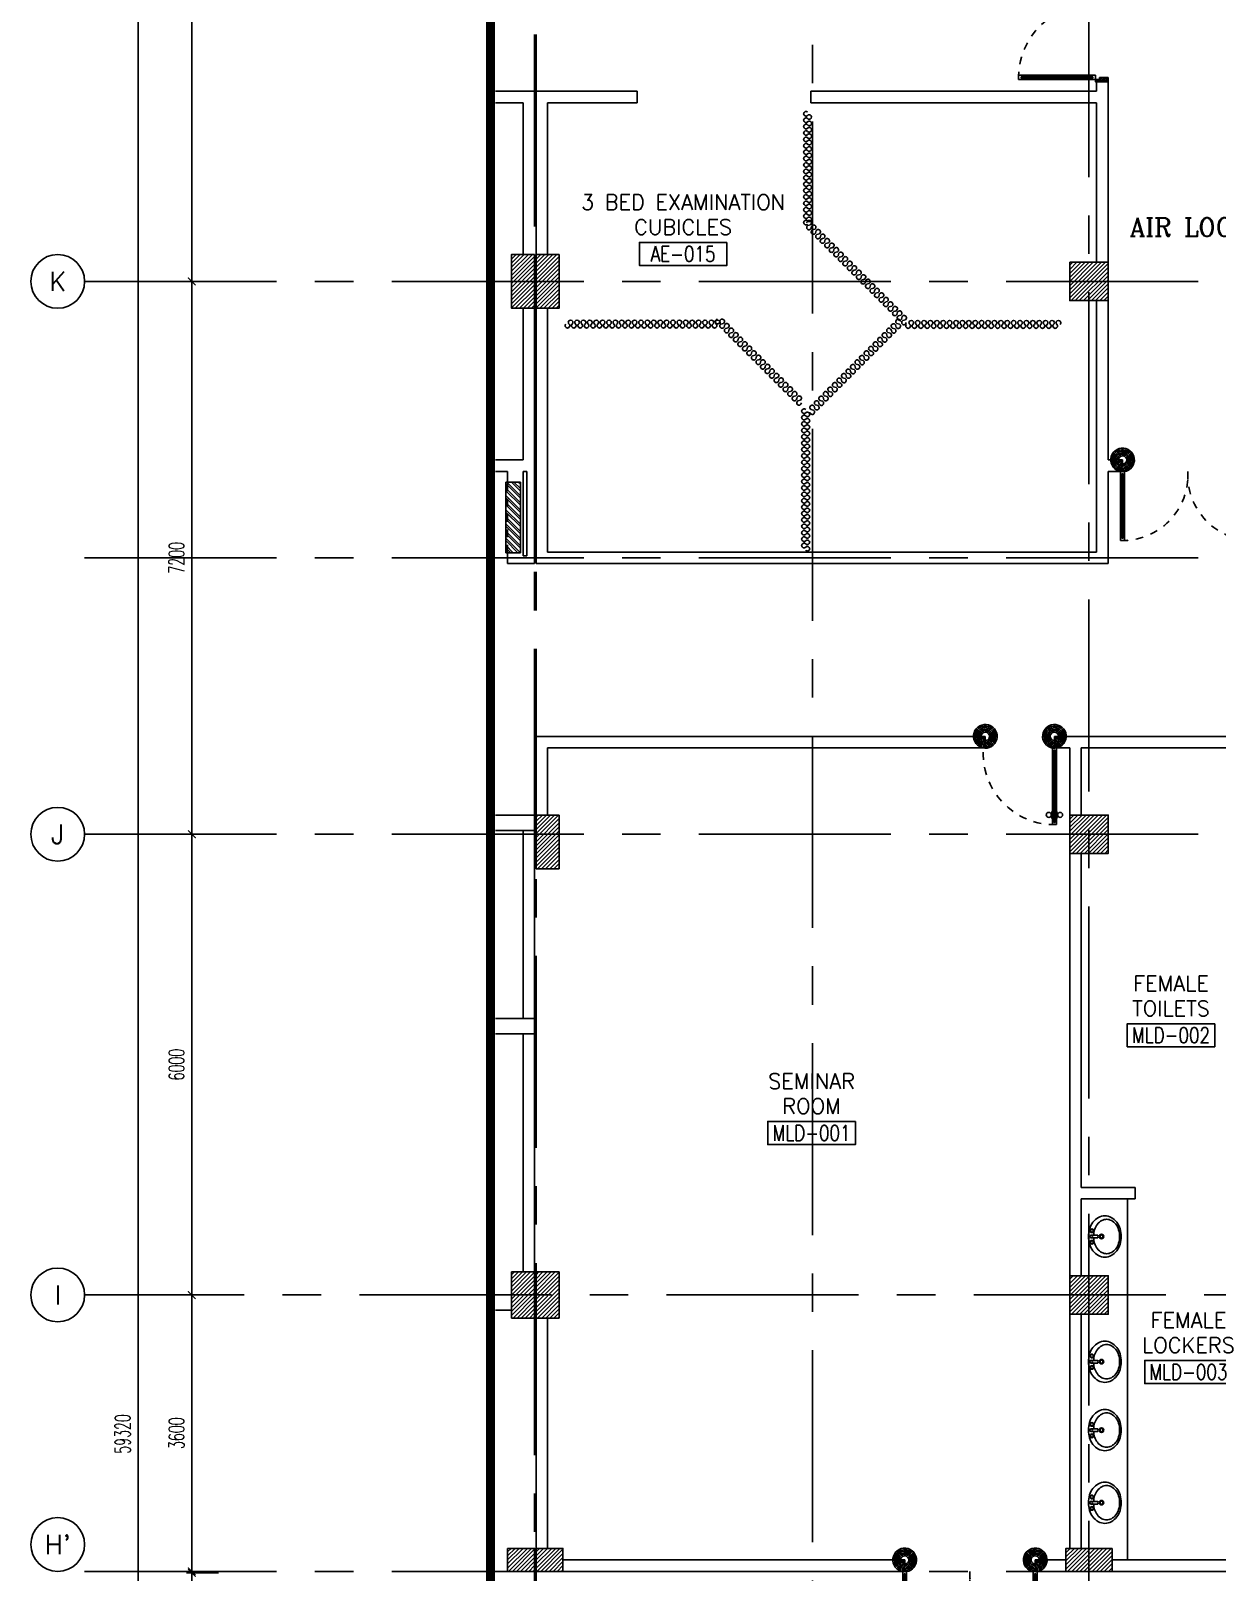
# Model space of a CAD drawing. Extents: x 0 to 93.3, y -13.5 to 76.8.
# Drawn here: x 0 to 15.45, y 33.01 to 53.08 of the extents above; entities that cross this region are included whole.
import ezdxf
from ezdxf.enums import TextEntityAlignment as Align

# ---------------------------------------------------------------- set-up
doc = ezdxf.new("R2010")
doc.units = 0
doc.header["$MEASUREMENT"] = 0
doc.header["$PDMODE"] = 3
doc.header["$PDSIZE"] = 0.1
for name, pattern in [('CENTER2', [1.125, 0.75, -0.125, 0.125, -0.125]), ('CENTERX2', [4, 2.5, -0.5, 0.5, -0.5]), ('HIDDEN', [0.375, 0.25, -0.125])]:
    doc.linetypes.add(name, pattern=pattern)
doc.layers.get('0').update_dxf_attribs({"color": 11, "linetype": 'CONTINUOUS'})
doc.layers.get('DEFPOINTS').update_dxf_attribs({"color": 11, "linetype": 'CONTINUOUS'})
for name, color, linetype in [('AX-CR', 11, 'CONTINUOUS'), ('AX-DIM', 11, 'CONTINUOUS'), ('AX-TXT', 11, 'CONTINUOUS'), ('AXES', 11, 'CENTERX2'), ('COL', 11, 'CONTINUOUS'), ('DOOR', 11, 'CONTINUOUS'), ('ELEV', 11, 'CONTINUOUS'), ('FHC', 11, 'CONTINUOUS'), ('FIX', 11, 'CONTINUOUS'), ('HAT', 11, 'CONTINUOUS'), ('RM-BOX', 11, 'CONTINUOUS'), ('RM-NAME', 11, 'CONTINUOUS'), ('RM-NO', 11, 'CONTINUOUS'), ('TXT', 3, 'CONTINUOUS'), ('WALL', 11, 'CONTINUOUS')]:
    doc.layers.add(name, color=color, linetype=linetype)
doc.styles.add('ROMANC', font='romanc', dxfattribs={"height": 0.1})
doc.styles.add('ROMANS', font='ROMANS.shx', dxfattribs={"width": 0.6})
doc.dimstyles.new('STANDARD in', dxfattribs={"dimtxt": 0.2, "dimasz": 0.1, "dimexe": 0.07, "dimexo": 0.05, "dimgap": 0.1, "dimtad": 1, "dimdec": 0, "dimlfac": 1000, "dimzin": 0, "dimdsep": 46, "dimtxsty": 'ROMANS', "dimblk": 'ARCHTICK', "dimcen": 0.05, "dimdle": 0.05, "dimclrd": 7, "dimclre": 7, "dimclrt": 2, "dimadec": 0, "dimazin": 0, "dimtfac": 1, "dimtdec": 0, "dimtmove": 2, "dimatfit": 3, "dimldrblk": 'ARCHTICK', "dimfxl": 0, "dimtolj": 1, "dimtzin": 0, "dimarcsym": 0})

# ---------------------------------------------------------------- blocks, each defined once
blk = doc.blocks.new('RM1')
at = {"layer": 'RM-BOX'}
blk.add_lwpolyline([(570, -200), (-570, -200), (-570, -500), (570, -500)], close=True, dxfattribs=at)
at = {"layer": 'RM-NAME', "style": 'ROMANS'}
for tag, p in [('ROOMNAME1', (0, 324)), ('ROOMNAME2', (0, 0))]:
    blk.add_attdef(tag, text='', height=200, dxfattribs=at).set_placement(p, align=Align.MIDDLE)
at = {"layer": 'RM-NO', "style": 'ROMANS', "width": 0.8}
blk.add_attdef('ROOMNO', text='', height=200, dxfattribs=at).set_placement((0, -350), align=Align.MIDDLE)
blk = doc.blocks.new('A$C272A55A0')
at = {"layer": 'DOOR', "color": 0, "linetype": 'ByBlock'}
for p, q in [((0, 900), (0, 1050)), ((50, 1050), (0, 1050)), ((25, 950), (50, 950)), ((25, 900), (25, 950)), ((50, 950), (50, 1050)), ((1750, 950), (1750, 1050)), ((1750, 1050), (1800, 1050)), ((1775, 950), (1750, 950)), ((1775, 900), (1775, 950)), ((1800, 1050), (1800, 900)), ((0, 900), (25, 900)), ((75, 900), (25, 900)), ((25, 850), (25, 900)), ((42, 850), (25, 850)), ((58, 870), (42, 870)), ((42, 870), (42, 850)), ((58, 850), (58, 870)), ((75, 850), (58, 850)), ((75, 900), (75, 850)), ((1725, 900), (1775, 900)), ((1725, 900), (1725, 850)), ((1725, 850), (1742, 850)), ((1742, 870), (1758, 870)), ((1742, 850), (1742, 870)), ((1758, 870), (1758, 850)), ((1758, 850), (1775, 850)), ((1800, 900), (1775, 900)), ((1775, 850), (1775, 900)), ((25, 50), (42, 50)), ((25, 50), (25, 0)), ((25, 0), (75, 0)), ((75, 0), (25, 0)), ((42, 50), (42, 30)), ((42, 30), (58, 30)), ((58, 50), (75, 50)), ((58, 50), (58, 30)), ((75, 50), (75, 0)), ((1718, 160), (1709, 160)), ((1709, 95), (1709, 160)), ((1718, 95), (1709, 95)), ((1725, 173), (1718, 173)), ((1718, 173), (1718, 83)), ((1718, 95), (1718, 160)), ((1725, 83), (1718, 83)), ((1742, 50), (1725, 50)), ((1725, 50), (1725, 0)), ((1775, 0), (1725, 0)), ((1725, 0), (1775, 0)), ((1742, 50), (1742, 30)), ((1758, 30), (1742, 30)), ((1775, 50), (1758, 50)), ((1758, 50), (1758, 30)), ((1775, 173), (1782, 173)), ((1775, 83), (1782, 83)), ((1775, 50), (1775, 0)), ((1782, 173), (1782, 83)), ((1782, 160), (1791, 160)), ((1782, 95), (1782, 160)), ((1782, 95), (1791, 95)), ((1791, 95), (1791, 160))]:
    blk.add_line(p, q, dxfattribs=at)
at = {"layer": 'DOOR', "color": 9, "linetype": 'ByBlock'}
for p, q in [((50, 1050), (0, 1010)), ((50, 1050), (0, 937)), ((50, 1050), (37, 950)), ((1750, 1050), (1800, 1010)), ((1750, 1050), (1800, 937)), ((1750, 1050), (1763, 950))]:
    blk.add_line(p, q, dxfattribs=at)
at = {"layer": 'DOOR', "linetype": 'ByBlock'}
for p, q in [((25, 850), (25, 50)), ((42, 850), (42, 50)), ((58, 850), (58, 50)), ((75, 50), (75, 850)), ((1725, 50), (1725, 850)), ((1742, 850), (1742, 50)), ((1758, 850), (1758, 50)), ((1775, 850), (1775, 50))]:
    blk.add_line(p, q, dxfattribs=at)
at = {"layer": 'DOOR', "color": 0, "linetype": 'ByBlock'}
for centre in [(1676, 128), (1824, 128)]:
    blk.add_circle(centre, 32.4, dxfattribs=at)
at = {"layer": 'DOOR', "color": 9, "linetype": 'ByBlock'}
for centre, radius, start, end in [((50, 1050), 54.4, 203.2074, 270), ((50, 1050), 74.4, 227.7764, 270), ((50, 1050), 94.4, 238.0182, 270), ((50, 1050), 114, 244.0838, 257.3774), ((50, 1050), 134, 248.1598, 259.28), ((50, 1050), 154, 251.1053, 256.2858), ((50, 1050), 34.4, 180, 270), ((50, 1050), 14.4, 180, 270), ((1750, 1050), 14.4, 270, 0), ((1750, 1050), 34.4, 270, 0), ((1750, 1050), 54.4, 270, 336.7926), ((1750, 1050), 74.4, 270, 312.2236), ((1750, 1050), 94.4, 270, 301.9818), ((1750, 1050), 114, 282.6226, 295.9162), ((1750, 1050), 134, 280.72, 291.8402), ((1750, 1050), 154, 283.7142, 288.8947)]:
    blk.add_arc(centre, radius, start, end, dxfattribs=at)
at = {"layer": 'DOOR', "linetype": 'HIDDEN', "ltscale": 0.5}
for centre, start, end in [((50, 851), 268.3174, 3.2965), ((1750, 851), 176.7035, 271.6826)]:
    blk.add_arc(centre, 851, start, end, dxfattribs=at)
at = {"layer": 'WALL', "linetype": 'ByBlock'}
blk.add_line((1800, 900), (1800, 1050), dxfattribs=at)
blk = doc.blocks.new('A$C24ED45A6')
at = {"layer": 'DOOR', "color": 0, "linetype": 'ByBlock'}
for p, q in [((909, 1055), (909, 990)), ((918, 1055), (909, 1055)), ((918, 978), (918, 1068)), ((925, 1068), (918, 1068)), ((918, 1055), (918, 990)), ((925, 1100), (925, 1150)), ((925, 1150), (975, 1150)), ((975, 1150), (925, 1150)), ((942, 1100), (925, 1100)), ((942, 1100), (942, 1120)), ((958, 1120), (942, 1120)), ((958, 1100), (958, 1120)), ((975, 1100), (958, 1100)), ((975, 1100), (975, 1150)), ((975, 1068), (982, 1068)), ((982, 978), (982, 1068)), ((982, 1055), (982, 990)), ((982, 1055), (991, 1055)), ((991, 1055), (991, 990)), ((918, 990), (909, 990)), ((925, 978), (918, 978)), ((975, 978), (982, 978)), ((982, 990), (991, 990)), ((0, 0), (0, 150)), ((0, 150), (25, 150)), ((50, 0), (0, 0)), ((25, 150), (25, 100)), ((25, 100), (50, 100)), ((50, 100), (50, 0)), ((925, 150), (925, 200)), ((925, 200), (942, 200)), ((925, 150), (975, 150)), ((942, 200), (942, 180)), ((942, 180), (958, 180)), ((975, 100), (950, 100)), ((950, 100), (950, 0)), ((958, 180), (958, 200)), ((958, 200), (975, 200)), ((975, 200), (975, 150)), ((1000, 150), (975, 150)), ((975, 150), (975, 100)), ((1000, 150), (1000, 0)), ((950, 0), (1000, 0))]:
    blk.add_line(p, q, dxfattribs=at)
at = {"layer": 'DOOR', "linetype": 'ByBlock'}
for p, q in [((925, 1100), (925, 200)), ((942, 200), (942, 1100)), ((958, 200), (958, 1100)), ((975, 200), (975, 1100))]:
    blk.add_line(p, q, dxfattribs=at)
at = {"layer": 'DOOR', "color": 9, "linetype": 'ByBlock'}
for p, q in [((50, 0), (0, 114)), ((50, 0), (0, 40)), ((50, 0), (37, 100)), ((950, 0), (1000, 114)), ((950, 0), (963, 100)), ((950, 0), (1000, 40))]:
    blk.add_line(p, q, dxfattribs=at)
at = {"layer": 'DOOR', "color": 0, "linetype": 'ByBlock'}
for centre in [(876, 1023), (1024, 1023)]:
    blk.add_circle(centre, 32.4, dxfattribs=at)
at = {"layer": 'DOOR', "linetype": 'HIDDEN', "ltscale": 0.5}
blk.add_arc((950, 222), 928, 88.456, 184.4816, dxfattribs=at)
at = {"layer": 'DOOR', "color": 9, "linetype": 'ByBlock'}
for centre, radius, start, end in [((50, 0), 154, 103.7142, 108.8947), ((50, 0), 134, 100.72, 111.8402), ((50, 0), 114, 102.6226, 115.9162), ((50, 0), 94.4, 90, 121.9818), ((50, 0), 74.4, 90, 132.2236), ((50, 0), 54.4, 90, 156.7926), ((50, 0), 34.4, 90, 180), ((50, 0), 14.4, 90, 180), ((950, 0), 94.4, 58.0182, 90), ((950, 0), 74.4, 47.7764, 90), ((950, 0), 54.4, 23.2074, 90), ((950, 0), 34.4, 0, 90), ((950, 0), 14.4, 0, 90), ((950, 0), 134, 68.1598, 79.28), ((950, 0), 114, 64.0838, 77.3774), ((950, 0), 154, 71.1053, 76.2858)]:
    blk.add_arc(centre, radius, start, end, dxfattribs=at)
at = {"layer": 'WALL'}
blk.add_line((1000, 0), (1000, 150), dxfattribs=at)
blk = doc.blocks.new('*X121')
at = {"color": 0}
for p, q in [((73379, 41931), (73850, 42401)), ((73379, 41984), (73797, 42401)), ((73379, 42037), (73744, 42401)), ((73379, 42090), (73690, 42401)), ((73379, 42143), (73637, 42401)), ((73379, 42196), (73584, 42401)), ((73379, 42249), (73531, 42401)), ((73379, 42302), (73478, 42401)), ((73379, 42355), (73425, 42401)), ((73403, 41901), (73879, 42378)), ((73456, 41901), (73879, 42325)), ((73509, 41901), (73879, 42272)), ((73562, 41901), (73879, 42219)), ((73615, 41901), (73879, 42165)), ((73668, 41901), (73879, 42112)), ((73721, 41901), (73879, 42059)), ((73774, 41901), (73879, 42006)), ((73827, 41901), (73879, 41953))]:
    blk.add_line(p, q, dxfattribs=at)
blk = doc.blocks.new('*X119')
at = {"color": 0}
for p, q in [((73379, 47923), (73857, 48401)), ((73379, 47976), (73804, 48401)), ((73379, 48029), (73751, 48401)), ((73379, 48082), (73698, 48401)), ((73379, 48136), (73645, 48401)), ((73379, 48189), (73592, 48401)), ((73379, 48242), (73539, 48401)), ((73379, 48295), (73486, 48401)), ((73379, 48348), (73433, 48401)), ((73410, 47901), (73879, 48370)), ((73463, 47901), (73879, 48317)), ((73516, 47901), (73879, 48264)), ((73569, 47901), (73879, 48211)), ((73622, 47901), (73879, 48158)), ((73675, 47901), (73879, 48105)), ((73728, 47901), (73879, 48052)), ((73781, 47901), (73879, 47999)), ((73834, 47901), (73879, 47946))]:
    blk.add_line(p, q, dxfattribs=at)
blk = doc.blocks.new('*X117')
at = {"color": 0}
for p, q in [((73379, 55136), (73844, 55601)), ((73379, 55189), (73791, 55601)), ((73379, 55242), (73738, 55601)), ((73379, 55295), (73685, 55601)), ((73379, 55348), (73632, 55601)), ((73379, 55401), (73579, 55601)), ((73379, 55454), (73526, 55601)), ((73379, 55507), (73473, 55601)), ((73379, 55560), (73420, 55601)), ((73397, 55101), (73879, 55583)), ((73450, 55101), (73879, 55530)), ((73503, 55101), (73879, 55477)), ((73556, 55101), (73879, 55424)), ((73610, 55101), (73879, 55371)), ((73663, 55101), (73879, 55318)), ((73716, 55101), (73879, 55265)), ((73769, 55101), (73879, 55212)), ((73822, 55101), (73879, 55159)), ((73875, 55101), (73879, 55106))]:
    blk.add_line(p, q, dxfattribs=at)
blk = doc.blocks.new('COL50')
at = {"layer": 'COL'}
blk.add_lwpolyline([(-250, 250), (-250, -250), (250, -250), (250, 250)], close=True, dxfattribs=at)
blk = doc.blocks.new('C5')
at = {"layer": 'HAT'}
h = blk.add_hatch(dxfattribs=at)
h.set_pattern_fill('ANSI31', color=256, scale=300, style=0)
h.set_pattern_definition([(45, (-38851, -358245.23), (26.5165043, -26.5165043), [])])
h.paths.add_polyline_path([(-320, 300), (-20, 300), (-20, 0), (-320, 0)])
h.paths.add_polyline_path([(-320, 600), (-20, 600), (-20, 300), (-320, 300)])
h = blk.add_hatch(dxfattribs=at)
h.set_pattern_fill('ANSI31', color=256, scale=300, style=0)
h.set_pattern_definition([(45, (-38531, -358245.23), (26.5165043, -26.5165043), [])])
h.paths.add_polyline_path([(0, 300), (300, 300), (300, 0), (0, 0)])
h.paths.add_polyline_path([(0, 600), (300, 600), (300, 300), (0, 300)])
at = {"layer": 'COL'}
for points in [[(-20, 600), (-20, 0), (-320, 0), (-320, 600)], [(300, 600), (300, 0), (0, 0), (0, 600)]]:
    blk.add_lwpolyline(points, close=True, dxfattribs=at)
blk = doc.blocks.new('C11')
at = {"layer": 'HAT'}
h = blk.add_hatch(dxfattribs=at)
h.set_pattern_fill('ANSI31', color=256, scale=300, style=0)
h.set_pattern_definition([(45, (-383765.23, -62181), (-26.5165043, 26.5165043), [])])
h.paths.add_polyline_path([(-20, 350), (-20, 700), (-320, 700), (-320, 350)])
h.paths.add_polyline_path([(-320, 0), (-20, 0), (-20, 350), (-320, 350)])
h = blk.add_hatch(dxfattribs=at)
h.set_pattern_fill('ANSI31', color=256, scale=300, style=0)
h.set_pattern_definition([(45, (-383445.23, -62181), (-26.5165043, 26.5165043), [])])
h.paths.add_polyline_path([(300, 350), (300, 700), (0, 700), (0, 350)])
h.paths.add_polyline_path([(0, 0), (300, 0), (300, 350), (0, 350)])
at = {"layer": 'COL'}
for points in [[(-20, 700), (-20, 0), (-320, 0), (-320, 700)], [(300, 700), (300, 0), (0, 0), (0, 700)]]:
    blk.add_lwpolyline(points, close=True, dxfattribs=at)
blk = doc.blocks.new('HF16162-P')
at = {"color": 8}
for centre, start, end in [((-0.04, 0.037), 313.5684, 226.4316), ((0.11, 0.037), 313.5684, 226.4316), ((0.261, 0.037), 313.5684, 226.4316), ((0.411, 0.037), 313.5684, 226.4316), ((0.562, 0.037), 313.5684, 226.4316), ((0.712, 0.037), 313.5684, 226.4316), ((0.863, 0.037), 313.5684, 226.4316), ((1.013, 0.037), 313.5684, 226.4316), ((1.164, 0.037), 313.5684, 226.4316), ((1.314, 0.037), 313.5684, 226.4316), ((1.465, 0.037), 313.5684, 226.4316), ((1.615, 0.037), 313.5684, 226.4316), ((1.766, 0.037), 313.5684, 226.4316), ((1.916, 0.037), 313.5684, 226.4316), ((2.067, 0.037), 313.5684, 226.4316), ((2.217, 0.037), 313.5684, 226.4316), ((2.368, 0.037), 313.5684, 226.4316), ((2.518, 0.037), 313.5684, 226.4316), ((2.669, 0.037), 313.5684, 226.4316), ((2.819, 0.037), 313.5684, 226.4316), ((2.97, 0.037), 313.5684, 226.4316), ((3.12, 0.037), 313.5684, 226.4316), ((3.27, 0.037), 313.5684, 226.4316), ((3.421, 0.037), 313.5684, 226.4316), ((0.035, -0.042), 133.5684, 46.4316), ((0.186, -0.042), 133.5684, 46.4316), ((0.336, -0.042), 133.5684, 46.4316), ((0.487, -0.042), 133.5684, 46.4316), ((0.637, -0.042), 133.5684, 46.4316), ((0.788, -0.042), 133.5684, 46.4316), ((0.938, -0.042), 133.5684, 46.4316), ((1.088, -0.042), 133.5684, 46.4316), ((1.239, -0.042), 133.5684, 46.4316), ((1.389, -0.042), 133.5684, 46.4316), ((1.54, -0.042), 133.5684, 46.4316), ((1.69, -0.042), 133.5684, 46.4316), ((1.841, -0.042), 133.5684, 46.4316), ((1.991, -0.042), 133.5684, 46.4316), ((2.142, -0.042), 133.5684, 46.4316), ((2.292, -0.042), 133.5684, 46.4316), ((2.443, -0.042), 133.5684, 46.4316), ((2.593, -0.042), 133.5684, 46.4316), ((2.744, -0.042), 133.5684, 46.4316), ((2.894, -0.042), 133.5684, 46.4316), ((3.045, -0.042), 133.5684, 46.4316), ((3.195, -0.042), 133.5684, 46.4316), ((3.346, -0.042), 133.5684, 46.4316), ((3.496, -0.042), 133.5684, 46.4316)]:
    blk.add_arc(centre, 0.0546, start, end, dxfattribs=at)
blk = doc.blocks.new('OV')
for p, q in [((-0.02, -0.041), (-0.02, -0.135)), ((0.02, -0.041), (0.02, -0.135))]:
    blk.add_line(p, q)
blk.add_lwpolyline([(-0.3, -0.239, 0.126028), (-0.276, -0.332, 0.105961), (-0.207, -0.412, 0.086149), (-0.113, -0.46, 0.075973), (0, -0.478, 0.075973), (0.113, -0.46, 0.086149), (0.207, -0.412, 0.105961), (0.276, -0.332, 0.126028), (0.3, -0.239, 0.126028), (0.276, -0.145, 0.105961), (0.207, -0.065, 0.086149), (0.113, -0.017, 0.075973), (0, 0, 0.075973), (-0.113, -0.017, 0.086149), (-0.207, -0.065, 0.105961), (-0.276, -0.145, 0.126028)], format="xyb", close=True)
for points in [[(-0.25, -0.264, 0.126028), (-0.232, -0.333, 0.105961), (-0.177, -0.398, 0.086149), (-0.099, -0.438, 0.075973), (0, -0.453, 0.075973), (0.099, -0.438, 0.086149), (0.177, -0.398, 0.105961), (0.232, -0.333, 0.126028), (0.25, -0.264, 0.126028), (0.232, -0.195, 0.105961), (0.177, -0.13, 0.086149), (0.099, -0.09, 0.060606), (0.02, -0.076, 0.075973)], [(-0.02, -0.076, 0.060606), (-0.099, -0.09, 0.086149), (-0.177, -0.13, 0.105961), (-0.232, -0.195, 0.126028), (-0.25, -0.264, 0.126028)]]:
    blk.add_lwpolyline(points, format="xyb")
for centre, radius in [((-0.083, -0.05), 0.027), ((-0.083, -0.05), 0.022), ((0, -0.19), 0.0332), ((0, -0.19), 0.0232), ((0, -0.041), 0.0202), ((0.083, -0.05), 0.027), ((0.083, -0.05), 0.022)]:
    blk.add_circle(centre, radius)
blk.add_arc((0, -0.099), 0.0409, 240.429, 299.571)
blk = doc.blocks.new('AXR')
at = {"layer": 'AX-CR'}
blk.add_circle((350, 0), 350, dxfattribs=at)
at = {"layer": 'AX-TXT', "style": 'ROMANS'}
blk.add_attdef('AX', text='', height=250, dxfattribs=at).set_placement((350, 0), align=Align.MIDDLE)
blk = doc.blocks.new('_ARCHTICK')
at = {"color": 0, "linetype": 'ByBlock', "const_width": 0.15}
blk.add_lwpolyline([(-0.5, -0.5), (0.5, 0.5)], dxfattribs=at)
blk = doc.blocks.new('*D139')
at = {"layer": 'AX-DIM', "color": 7, "lineweight": -2}
for p, q in [((5.765, 64.47), (1.326, 64.47)), ((1.396, 64.52), (1.396, 5.1)), ((11.979, 5.15), (1.326, 5.15))]:
    blk.add_line(p, q, dxfattribs=at)
at = {"layer": 'DEFPOINTS', "color": 0}
for p in [(5.815, 64.47), (1.396, 5.15), (12.029, 5.15)]:
    blk.add_point(p, dxfattribs=at)
at = {"layer": 'AX-DIM', "color": 7, "lineweight": -2, "xscale": 0.1, "yscale": 0.1, "zscale": 0.1}
for p, rotation in [((1.396, 64.47), 90), ((1.396, 5.15), 270)]:
    blk.add_blockref('_ARCHTICK', p, dxfattribs=dict(at, rotation=rotation))
at = {"layer": 'AX-DIM', "color": 2, "insert": (1.196, 34.81), "char_height": 0.2, "attachment_point": 5, "rotation": 90, "style": 'ROMANS'}
blk.add_mtext('\\A1;59320', dxfattribs=at)
blk = doc.blocks.new('*D146')
at = {"layer": 'AX-DIM', "color": 7, "lineweight": -2}
for p, q in [((2.446, 36.62), (2.026, 36.62)), ((2.096, 36.67), (2.096, 32.97)), ((2.446, 33.02), (2.026, 33.02))]:
    blk.add_line(p, q, dxfattribs=at)
at = {"layer": 'DEFPOINTS', "color": 0}
for p in [(2.496, 36.62), (2.096, 33.02), (2.496, 33.02)]:
    blk.add_point(p, dxfattribs=at)
at = {"layer": 'AX-DIM', "color": 7, "lineweight": -2, "xscale": 0.1, "yscale": 0.1, "zscale": 0.1}
for p, rotation in [((2.096, 36.62), 90), ((2.096, 33.02), 270)]:
    blk.add_blockref('_ARCHTICK', p, dxfattribs=dict(at, rotation=rotation))
at = {"layer": 'AX-DIM', "color": 2, "insert": (1.896, 34.82), "char_height": 0.2, "attachment_point": 5, "rotation": 90, "style": 'ROMANS'}
blk.add_mtext('\\A1;3600', dxfattribs=at)
blk = doc.blocks.new('*D150')
at = {"layer": 'AX-DIM', "color": 7, "lineweight": -2}
for p, q in [((2.446, 33), (2.026, 33)), ((2.096, 33.05), (2.096, 26.95)), ((2.446, 27), (2.026, 27))]:
    blk.add_line(p, q, dxfattribs=at)
at = {"layer": 'DEFPOINTS', "color": 0}
for p in [(2.496, 33), (2.096, 27), (2.496, 27)]:
    blk.add_point(p, dxfattribs=at)
at = {"layer": 'AX-DIM', "color": 7, "lineweight": -2, "xscale": 0.1, "yscale": 0.1, "zscale": 0.1}
for p, rotation in [((2.096, 33), 90), ((2.096, 27), 270)]:
    blk.add_blockref('_ARCHTICK', p, dxfattribs=dict(at, rotation=rotation))
at = {"layer": 'AX-DIM', "color": 2, "insert": (1.896, 30), "char_height": 0.2, "attachment_point": 5, "rotation": 90, "style": 'ROMANS'}
blk.add_mtext('\\A1;6000', dxfattribs=at)
blk = doc.blocks.new('*D151')
at = {"layer": 'AX-DIM', "color": 7, "lineweight": -2}
for p, q in [((2.446, 49.82), (2.026, 49.82)), ((2.096, 49.87), (2.096, 42.57)), ((2.446, 42.62), (2.026, 42.62))]:
    blk.add_line(p, q, dxfattribs=at)
at = {"layer": 'DEFPOINTS', "color": 0}
for p in [(2.496, 49.82), (2.096, 42.62), (2.496, 42.62)]:
    blk.add_point(p, dxfattribs=at)
at = {"layer": 'AX-DIM', "color": 7, "lineweight": -2, "xscale": 0.1, "yscale": 0.1, "zscale": 0.1}
for p, rotation in [((2.096, 49.82), 90), ((2.096, 42.62), 270)]:
    blk.add_blockref('_ARCHTICK', p, dxfattribs=dict(at, rotation=rotation))
at = {"layer": 'AX-DIM', "color": 2, "insert": (1.896, 46.22), "char_height": 0.2, "attachment_point": 5, "rotation": 90, "style": 'ROMANS'}
blk.add_mtext('\\A1;7200', dxfattribs=at)
blk = doc.blocks.new('*D152')
at = {"layer": 'AX-DIM', "color": 7, "lineweight": -2}
for p, q in [((2.446, 42.62), (2.026, 42.62)), ((2.096, 42.67), (2.096, 36.57)), ((2.446, 36.62), (2.026, 36.62))]:
    blk.add_line(p, q, dxfattribs=at)
at = {"layer": 'DEFPOINTS', "color": 0}
for p in [(2.496, 42.62), (2.096, 36.62), (2.496, 36.62)]:
    blk.add_point(p, dxfattribs=at)
at = {"layer": 'AX-DIM', "color": 7, "lineweight": -2, "xscale": 0.1, "yscale": 0.1, "zscale": 0.1}
for p, rotation in [((2.096, 42.62), 90), ((2.096, 36.62), 270)]:
    blk.add_blockref('_ARCHTICK', p, dxfattribs=dict(at, rotation=rotation))
at = {"layer": 'AX-DIM', "color": 2, "insert": (1.896, 39.62), "char_height": 0.2, "attachment_point": 5, "rotation": 90, "style": 'ROMANS'}
blk.add_mtext('\\A1;6000', dxfattribs=at)
blk = doc.blocks.new('*D153')
at = {"layer": 'AX-DIM', "color": 7, "lineweight": -2}
for p, q in [((2.446, 57.02), (2.026, 57.02)), ((2.096, 57.07), (2.096, 49.77)), ((2.446, 49.82), (2.026, 49.82))]:
    blk.add_line(p, q, dxfattribs=at)
at = {"layer": 'DEFPOINTS', "color": 0}
for p in [(2.496, 57.02), (2.096, 49.82), (2.496, 49.82)]:
    blk.add_point(p, dxfattribs=at)
at = {"layer": 'AX-DIM', "color": 7, "lineweight": -2, "xscale": 0.1, "yscale": 0.1, "zscale": 0.1}
for p, rotation in [((2.096, 57.02), 90), ((2.096, 49.82), 270)]:
    blk.add_blockref('_ARCHTICK', p, dxfattribs=dict(at, rotation=rotation))
at = {"layer": 'AX-DIM', "color": 2, "insert": (1.896, 53.42), "char_height": 0.2, "attachment_point": 5, "rotation": 90, "style": 'ROMANS'}
blk.add_mtext('\\A1;7200', dxfattribs=at)

msp = doc.modelspace()

# ---------------------------------------------------------------- hatches: boundary and pattern name
at = {"layer": 'FHC', "linetype": 'ByBlock', "ltscale": 0.3}
h = msp.add_hatch(dxfattribs=at)
h.set_pattern_fill('ANSI32', color=11, scale=175, angle=90, style=0)
h.set_pattern_definition([(135, (37.42555, -185.91118), (-0.046403882, -0.046403882), []), (135, (37.42555, -185.880244), (-0.046403882, -0.046403882), [])])
h.paths.add_polyline_path([(6.3745, 47.205), (6.1845, 47.205), (6.1845, 46.285), (6.3745, 46.285)])
h.paths.add_polyline_path([(6.7957, 46.0724), (6.3748, 46.0724), (6.3748, 46.3349), (6.7957, 46.3349)], flags=9)
at = {"layer": 'HAT'}
h = msp.add_hatch(dxfattribs=at)
h.set_pattern_fill('ANSI31', color=256, scale=0.3, style=0)
h.set_pattern_definition([(45, (-386.805687, -5.511), (-0.0265165043, 0.0265165043), [])])
h.paths.add_polyline_path([(6.8795, 42.87), (6.5795, 42.87), (6.5795, 42.62), (6.8795, 42.62)])
h.paths.add_polyline_path([(6.8795, 42.62), (6.5795, 42.62), (6.5795, 42.17), (6.8795, 42.17)])
h = msp.add_hatch(dxfattribs=at)
h.set_pattern_fill('ANSI31', color=256, scale=0.3, style=0)
h.set_pattern_definition([(45, (-377.185687, -5.511), (-0.0265165043, 0.0265165043), [])])
h.paths.add_polyline_path([(6.2095, 33.02), (6.5595, 33.02), (6.5595, 33.32), (6.2095, 33.32)])
h = msp.add_hatch(dxfattribs=at)
h.set_pattern_fill('ANSI31', color=256, scale=0.3, style=0)
h.set_pattern_definition([(45, (-376.815687, -5.511), (-0.0265165043, 0.0265165043), [])])
h.paths.add_polyline_path([(6.5795, 33.02), (6.9295, 33.02), (6.9295, 33.32), (6.5795, 33.32)])
h = msp.add_hatch(dxfattribs=at)
h.set_pattern_fill('ANSI31', color=256, scale=0.3, style=0)
h.set_pattern_definition([(45, (-344.765687, -5.511), (-0.0265165043, 0.0265165043), [])])
h.paths.add_polyline_path([(13.7795, 33.02), (13.7795, 33.32), (13.4795, 33.32), (13.4795, 33.02)])
h.paths.add_polyline_path([(14.0795, 33.02), (14.0795, 33.32), (13.7795, 33.32), (13.7795, 33.02)])

# ---------------------------------------------------------------- linework, layer by layer
at = {"color": 11}
for centre, start, end in [((10.135, 50.5831), 268.56836, 181.43164), ((10.1335, 50.5227), 88.56836, 1.43164), ((10.1924, 50.4638), 88.56836, 1.43164), ((10.194, 50.5242), 268.56836, 181.43164), ((10.2514, 50.4049), 88.56836, 1.43164), ((10.2529, 50.4653), 268.56836, 181.43164), ((10.3118, 50.4064), 268.56836, 181.43164), ((10.3103, 50.346), 88.56836, 1.43164), ((10.3692, 50.2871), 88.56836, 1.43164), ((10.3707, 50.3475), 268.56836, 181.43164), ((10.4281, 50.2281), 88.56836, 1.43164), ((10.4296, 50.2886), 268.56836, 181.43164), ((10.487, 50.1692), 88.56836, 1.43164), ((10.4885, 50.2297), 268.56836, 181.43164), ((10.5474, 50.1707), 268.56836, 181.43164), ((10.5459, 50.1103), 88.56836, 1.43164), ((10.6048, 50.0514), 88.56836, 1.43164), ((10.6063, 50.1118), 268.56836, 181.43164), ((10.6637, 49.9925), 88.56836, 1.43164), ((10.6652, 50.0529), 268.56836, 181.43164), ((10.7242, 49.994), 268.56836, 181.43164), ((10.7226, 49.9336), 88.56836, 1.43164), ((10.7816, 49.8747), 88.56836, 1.43164), ((10.7831, 49.9351), 268.56836, 181.43164), ((10.8405, 49.8158), 88.56836, 1.43164), ((10.842, 49.8762), 268.56836, 181.43164), ((10.8994, 49.7569), 88.56836, 1.43164), ((10.9009, 49.8173), 268.56836, 181.43164), ((10.9598, 49.7584), 268.56836, 181.43164), ((10.9583, 49.6979), 88.56836, 1.43164), ((11.0172, 49.639), 88.56836, 1.43164), ((11.0187, 49.6995), 268.56836, 181.43164), ((11.0761, 49.5801), 88.56836, 1.43164), ((11.0776, 49.6405), 268.56836, 181.43164), ((11.1365, 49.5816), 268.56836, 181.43164), ((11.135, 49.5212), 88.56836, 1.43164), ((11.1939, 49.4623), 88.56836, 1.43164), ((11.1954, 49.5227), 268.56836, 181.43164), ((11.2528, 49.4034), 88.56836, 1.43164), ((11.2544, 49.4638), 268.56836, 181.43164), ((11.3133, 49.4049), 268.56836, 181.43164), ((8.9433, 49.2974), 88.56836, 1.43164), ((9.0022, 49.2385), 88.56836, 1.43164), ((9.0037, 49.2989), 268.56836, 181.43164), ((9.0611, 49.1796), 88.56836, 1.43164), ((9.0626, 49.24), 268.56836, 181.43164), ((9.1215, 49.1811), 268.56836, 181.43164), ((11.3118, 49.3445), 88.56836, 1.43164), ((11.3707, 49.2856), 88.56836, 1.43164), ((11.3722, 49.346), 268.56836, 181.43164), ((9.12, 49.1207), 88.56836, 1.43164), ((9.1789, 49.0618), 88.56836, 1.43164), ((9.1804, 49.1222), 268.56836, 181.43164), ((9.2378, 49.0029), 88.56836, 1.43164), ((9.2393, 49.0633), 268.56836, 181.43164), ((9.2982, 49.0044), 268.56836, 181.43164), ((9.2967, 48.9439), 88.56836, 1.43164), ((9.3556, 48.885), 88.56836, 1.43164), ((9.3571, 48.9455), 268.56836, 181.43164), ((9.4146, 48.8261), 88.56836, 1.43164), ((9.4161, 48.8865), 268.56836, 181.43164), ((9.4735, 48.7672), 88.56836, 1.43164), ((9.475, 48.8276), 268.56836, 181.43164), ((9.5339, 48.7687), 268.56836, 181.43164), ((9.5324, 48.7083), 88.56836, 1.43164), ((9.5913, 48.6494), 88.56836, 1.43164), ((9.5928, 48.7098), 268.56836, 181.43164), ((9.6502, 48.5905), 88.56836, 1.43164), ((9.6517, 48.6509), 268.56836, 181.43164), ((9.7106, 48.592), 268.56836, 181.43164), ((9.7091, 48.5316), 88.56836, 1.43164), ((9.768, 48.4727), 88.56836, 1.43164), ((9.7695, 48.5331), 268.56836, 181.43164), ((9.8269, 48.4137), 88.56836, 1.43164), ((9.8284, 48.4742), 268.56836, 181.43164), ((9.8858, 48.3548), 88.56836, 1.43164), ((9.8874, 48.4153), 268.56836, 181.43164), ((9.9463, 48.3563), 268.56836, 181.43164), ((9.9448, 48.2959), 88.56836, 1.43164), ((10.0037, 48.237), 88.56836, 1.43164), ((10.0052, 48.2974), 268.56836, 181.43164)]:
    msp.add_arc(centre, 0.0302, start, end, dxfattribs=at)
at = {"color": 11, "extrusion": (0, 0, -1)}
for centre, major_axis, start_param, end_param in [((10.0935, 52.0024), (-0.0214, 0.0214), 3.1166059, 7.8789684), ((10.1373, 51.9608), (-0.0214, 0.0214), 6.2581985, 11.0205611), ((10.0935, 51.9191), (-0.0214, 0.0214), 3.1166059, 7.8789684), ((10.0935, 51.8358), (-0.0214, 0.0214), 3.1166059, 7.8789684), ((10.1373, 51.8775), (-0.0214, 0.0214), 6.2581985, 11.0205611), ((10.1373, 51.7941), (-0.0214, 0.0214), 6.2581985, 11.0205611), ((10.0935, 51.7525), (-0.0214, 0.0214), 3.1166059, 7.8789684), ((10.0935, 51.6692), (-0.0214, 0.0214), 3.1166059, 7.8789684), ((10.0935, 51.5859), (-0.0214, 0.0214), 3.1166059, 7.8789684), ((10.1373, 51.7108), (-0.0214, 0.0214), 6.2581985, 11.0205611), ((10.1373, 51.6275), (-0.0214, 0.0214), 6.2581985, 11.0205611), ((10.0935, 51.5026), (0.0214, 0.0214), 1.5458095, 6.3081721), ((10.0935, 51.4192), (-0.0214, 0.0214), 3.1166059, 7.8789684), ((10.1373, 51.5442), (-0.0214, 0.0214), 6.2581985, 11.0205611), ((10.1373, 51.4609), (-0.0214, 0.0214), 6.2581985, 11.0205611), ((10.1373, 51.3776), (-0.0214, 0.0214), 6.2581985, 11.0205611), ((10.0935, 51.3359), (-0.0214, 0.0214), 3.1166059, 7.8789684), ((10.0935, 51.2526), (-0.0214, 0.0214), 3.1166059, 7.8789684), ((10.0935, 51.1693), (-0.0214, 0.0214), 3.1166059, 7.8789684), ((10.1373, 51.2943), (-0.0214, 0.0214), 6.2581985, 11.0205611), ((10.1373, 51.211), (-0.0214, 0.0214), 6.2581985, 11.0205611), ((10.0935, 51.086), (-0.0214, 0.0214), 3.1166059, 7.8789684), ((10.0935, 51.0027), (-0.0214, 0.0214), 3.1166059, 7.8789684), ((10.1373, 51.1276), (-0.0214, 0.0214), 6.2581985, 11.0205611), ((10.1373, 51.0443), (-0.0214, 0.0214), 6.2581985, 11.0205611), ((10.1373, 50.961), (-0.0214, 0.0214), 6.2581985, 11.0205611), ((10.0935, 50.9194), (-0.0214, 0.0214), 3.1166059, 7.8789684), ((10.0935, 50.836), (0.0214, 0.0214), 1.5458095, 6.3081721), ((10.0935, 50.7527), (-0.0214, 0.0214), 3.1166059, 7.8789684), ((10.1373, 50.8777), (0.0214, 0.0214), 4.6874022, 9.4497648), ((10.1373, 50.7944), (-0.0214, 0.0214), 6.2581985, 11.0205611), ((10.0935, 50.6694), (-0.0214, 0.0214), 3.1166059, 7.8789684), ((10.0935, 50.5861), (-0.0214, 0.0214), 3.1166059, 7.8789684), ((10.1373, 50.7111), (-0.0214, 0.0214), 6.2581985, 11.0205611), ((10.1373, 50.6278), (-0.0214, 0.0214), 6.2581985, 11.0205611), ((11.1759, 49.1789), (-0.0214, 0.0214), 3.902004, 8.6643666), ((11.2348, 49.2378), (-0.0214, 0.0214), 3.902004, 8.6643666), ((11.2363, 49.1774), (-0.0214, 0.0214), 0.7604114, 5.5227739), ((11.2938, 49.2967), (-0.0214, 0.0214), 3.902004, 8.6643666), ((11.2953, 49.2363), (-0.0214, 0.0214), 0.7604114, 5.5227739), ((10.9992, 49.0021), (0.0214, 0.0214), 2.3312077, 7.0935703), ((11.0581, 49.0611), (0.0214, 0.0214), 2.3312077, 7.0935703), ((11.0596, 49.0006), (0.0214, 0.0214), -0.810385, 3.9519776), ((11.117, 49.12), (-0.0214, 0.0214), 3.902004, 8.6643666), ((11.1185, 49.0596), (0.0214, 0.0214), -0.810385, 3.9519776), ((11.1774, 49.1185), (0.0214, 0.0214), -0.810385, 3.9519776), ((10.7635, 48.7665), (-0.0214, 0.0214), 3.902004, 8.6643666), ((10.8225, 48.8254), (-0.0214, 0.0214), 3.902004, 8.6643666), ((10.824, 48.765), (-0.0214, 0.0214), 0.7604114, 5.5227739), ((10.8814, 48.8843), (0.0214, 0.0214), 2.3312077, 7.0935703), ((10.8829, 48.8239), (-0.0214, 0.0214), 0.7604114, 5.5227739), ((10.9403, 48.9432), (0.0214, 0.0214), 2.3312077, 7.0935703), ((10.9418, 48.8828), (-0.0214, 0.0214), 0.7604114, 5.5227739), ((11.0007, 48.9417), (0.0214, 0.0214), -0.810385, 3.9519776), ((10.5868, 48.5898), (-0.0214, 0.0214), 3.902004, 8.6643666), ((10.6457, 48.6487), (-0.0214, 0.0214), 3.902004, 8.6643666), ((10.6472, 48.5883), (0.0214, 0.0214), -0.810385, 3.9519776), ((10.7046, 48.7076), (-0.0214, 0.0214), 3.902004, 8.6643666), ((10.7061, 48.6472), (0.0214, 0.0214), -0.810385, 3.9519776), ((10.7651, 48.7061), (-0.0214, 0.0214), 0.7604114, 5.5227739), ((10.3512, 48.3541), (0.0214, 0.0214), 2.3312077, 7.0935703), ((10.4101, 48.413), (0.0214, 0.0214), 2.3312077, 7.0935703), ((10.4116, 48.3526), (-0.0214, 0.0214), 0.7604114, 5.5227739), ((10.469, 48.4719), (0.0214, 0.0214), 2.3312077, 7.0935703), ((10.4705, 48.4115), (-0.0214, 0.0214), 0.7604114, 5.5227739), ((10.5279, 48.5309), (0.0214, 0.0214), 2.3312077, 7.0935703), ((10.5294, 48.4704), (0.0214, 0.0214), -0.810385, 3.9519776), ((10.5883, 48.5293), (0.0214, 0.0214), -0.810385, 3.9519776), ((10.1744, 48.1774), (-0.0214, 0.0214), 3.902004, 8.6643666), ((10.2333, 48.2363), (-0.0214, 0.0214), 3.902004, 8.6643666), ((10.2349, 48.1759), (-0.0214, 0.0214), 0.7604114, 5.5227739), ((10.2923, 48.2952), (-0.0214, 0.0214), 3.902004, 8.6643666), ((10.2938, 48.2348), (-0.0214, 0.0214), 0.7604114, 5.5227739), ((10.3527, 48.2937), (-0.0214, 0.0214), 0.7604114, 5.5227739), ((10.0683, 48.1297), (-0.0214, 0.0214), 3.1166059, 7.8789684), ((10.0683, 48.0463), (-0.0214, 0.0214), 3.1166059, 7.8789684), ((10.0683, 47.963), (-0.0214, 0.0214), 3.1166059, 7.8789684), ((10.1121, 48.088), (-0.0214, 0.0214), 6.2581985, 11.0205611), ((10.1121, 48.0047), (-0.0214, 0.0214), 6.2581985, 11.0205611), ((10.1759, 48.117), (0.0214, 0.0214), -0.810385, 3.9519776), ((10.0683, 47.8797), (-0.0214, 0.0214), 3.1166059, 7.8789684), ((10.0683, 47.7964), (-0.0214, 0.0214), 3.1166059, 7.8789684), ((10.1121, 47.9214), (-0.0214, 0.0214), 6.2581985, 11.0205611), ((10.1121, 47.8381), (-0.0214, 0.0214), 6.2581985, 11.0205611), ((10.1121, 47.7547), (-0.0214, 0.0214), 6.2581985, 11.0205611), ((10.0683, 47.7131), (-0.0214, 0.0214), 3.1166059, 7.8789684), ((10.0683, 47.6298), (0.0214, 0.0214), 1.5458095, 6.3081721), ((10.0683, 47.5465), (-0.0214, 0.0214), 3.1166059, 7.8789684), ((10.1121, 47.6714), (-0.0214, 0.0214), 6.2581985, 11.0205611), ((10.1121, 47.5881), (-0.0214, 0.0214), 6.2581985, 11.0205611), ((10.0683, 47.4631), (-0.0214, 0.0214), 3.1166059, 7.8789684), ((10.0683, 47.3798), (-0.0214, 0.0214), 3.1166059, 7.8789684), ((10.1121, 47.5048), (-0.0214, 0.0214), 6.2581985, 11.0205611), ((10.1121, 47.4215), (-0.0214, 0.0214), 6.2581985, 11.0205611), ((10.0683, 47.2965), (-0.0214, 0.0214), 3.1166059, 7.8789684), ((10.0683, 47.2132), (-0.0214, 0.0214), 3.1166059, 7.8789684), ((10.1121, 47.3382), (-0.0214, 0.0214), 6.2581985, 11.0205611), ((10.1121, 47.2549), (-0.0214, 0.0214), 6.2581985, 11.0205611), ((10.1121, 47.1716), (-0.0214, 0.0214), 6.2581985, 11.0205611), ((10.0683, 47.1299), (-0.0214, 0.0214), 3.1166059, 7.8789684), ((10.0683, 47.0466), (-0.0214, 0.0214), 3.1166059, 7.8789684), ((10.0683, 46.9633), (0.0214, 0.0214), 1.5458095, 6.3081721), ((10.1121, 47.0882), (-0.0214, 0.0214), 6.2581985, 11.0205611), ((10.1121, 47.0049), (0.0214, 0.0214), 4.6874022, 9.4497648), ((10.0683, 46.88), (-0.0214, 0.0214), 3.1166059, 7.8789684), ((10.0683, 46.7966), (-0.0214, 0.0214), 3.1166059, 7.8789684), ((10.1121, 46.9216), (-0.0214, 0.0214), 6.2581985, 11.0205611), ((10.1121, 46.8383), (-0.0214, 0.0214), 6.2581985, 11.0205611), ((10.1121, 46.755), (-0.0214, 0.0214), 6.2581985, 11.0205611), ((10.0683, 46.7133), (-0.0214, 0.0214), 3.1166059, 7.8789684), ((10.0683, 46.63), (-0.0214, 0.0214), 3.1166059, 7.8789684), ((10.0683, 46.5467), (0.0214, 0.0214), 1.5458095, 6.3081721), ((10.1121, 46.6717), (-0.0214, 0.0214), 6.2581985, 11.0205611), ((10.1121, 46.5884), (0.0214, 0.0214), 4.6874022, 9.4497648), ((10.0683, 46.4634), (-0.0214, 0.0214), 3.1166059, 7.8789684), ((10.0683, 46.3801), (-0.0214, 0.0214), 3.1166059, 7.8789684), ((10.1121, 46.505), (-0.0214, 0.0214), 6.2581985, 11.0205611), ((10.1121, 46.4217), (-0.0214, 0.0214), 6.2581985, 11.0205611), ((10.1121, 46.3384), (0.0214, 0.0214), 4.6874022, 9.4497648)]:
    msp.add_ellipse(centre, major_axis=major_axis, ratio=1, start_param=start_param, end_param=end_param, dxfattribs=at)
at = {"layer": 'AXES'}
for p, q in [((6.5595, -1.4643), (6.5595, 76.0748)), ((6.5795, -1.4643), (6.5795, 76.0748)), ((13.7795, -12.8215), (13.7795, 76.0748)), ((10.1795, 5.4), (10.1795, 64.22)), ((0.7, 49.82), (22.7795, 49.82)), ((0.7, 46.22), (22.7795, 46.22)), ((0.7, 42.62), (22.7795, 42.62)), ((22.7795, 36.62), (0.7, 36.62)), ((0.7, 33.02), (22.7795, 33.02))]:
    msp.add_line(p, q, dxfattribs=at)
at = {"layer": 'COL'}
for points in [[(6.0506, 42.87), (6.5595, 42.87), (6.5595, 42.67), (6.0506, 42.67)], [(6.0506, 40.22), (6.5595, 40.22), (6.5595, 40.02), (6.0506, 40.02)]]:
    msp.add_lwpolyline(points, dxfattribs=at)
for points in [[(6.8795, 42.87), (6.8795, 42.17), (6.5795, 42.17), (6.5795, 42.87)], [(13.5295, 42.87), (13.5295, 42.37), (14.0295, 42.37), (14.0295, 42.87)], [(13.5295, 36.87), (13.5295, 36.37), (14.0295, 36.37), (14.0295, 36.87)], [(6.2095, 33.32), (6.2095, 33.02), (6.5595, 33.02), (6.5595, 33.32)], [(6.5795, 33.32), (6.5795, 33.02), (6.9295, 33.02), (6.9295, 33.32)], [(14.0795, 33.32), (13.4795, 33.32), (13.4795, 33.02), (14.0795, 33.02)]]:
    msp.add_lwpolyline(points, close=True, dxfattribs=at)
at = {"layer": 'ELEV', "linetype": 'CENTER2', "const_width": 0.12}
msp.add_lwpolyline([(5.9859, 3.1628), (5.9859, 66.62)], dxfattribs=at)
at = {"layer": 'FHC', "linetype": 'ByBlock', "ltscale": 0.3}
for p, q in [((6.1845, 46.285), (6.1845, 47.205)), ((6.1845, 47.205), (6.3745, 47.205)), ((6.3745, 47.205), (6.3745, 46.285)), ((6.3745, 46.285), (6.1845, 46.285))]:
    msp.add_line(p, q, dxfattribs=at)
at = {"layer": 'FHC', "color": 250, "linetype": 'HIDDEN', "ltscale": 0.25}
msp.add_line((6.2095, 46.2869), (6.2095, 47.2041), dxfattribs=at)
at = {"layer": 'FIX'}
msp.add_line((14.2795, 33.17), (14.2795, 37.8704), dxfattribs=at)
at = {"layer": 'WALL'}
for p, q in [((13.8795, 52.42), (14.0295, 52.42)), ((13.8795, 52.295), (13.8795, 52.42)), ((14.0295, 50.07), (14.0295, 52.42)), ((6.5595, 52.295), (6.0506, 52.295)), ((6.5595, 52.145), (6.5595, 52.295)), ((6.5795, 50.17), (6.5795, 52.295)), ((7.8956, 52.295), (6.5795, 52.295)), ((7.8956, 52.145), (7.8956, 52.295)), ((10.1577, 52.145), (10.1577, 52.295)), ((13.8795, 52.295), (10.1577, 52.295)), ((6.4095, 52.145), (6.0506, 52.145)), ((6.4095, 52.145), (6.4095, 50.17)), ((6.7295, 50.17), (6.7295, 52.145)), ((7.8956, 52.145), (6.7295, 52.145)), ((13.8795, 52.145), (10.1577, 52.145)), ((13.8795, 50.07), (13.8795, 52.145)), ((6.4095, 49.47), (6.4095, 47.495)), ((6.5595, 46.145), (6.5595, 49.52)), ((6.5795, 46.145), (6.5795, 49.47)), ((6.7295, 46.295), (6.7295, 49.47)), ((13.8795, 46.295), (13.8795, 49.57)), ((14.0295, 47.495), (14.0295, 49.57)), ((6.4095, 47.495), (6.0506, 47.495)), ((6.5595, 47.345), (6.5595, 47.495)), ((14.167, 47.495), (14.0295, 47.495)), ((14.167, 47.345), (14.167, 47.495)), ((6.2095, 47.345), (6.0506, 47.345)), ((6.2095, 47.205), (6.2095, 47.345)), ((6.4595, 47.345), (6.4095, 47.345)), ((6.4095, 46.245), (6.4095, 47.345)), ((6.4595, 46.245), (6.4595, 47.345)), ((14.0295, 46.145), (14.0295, 47.345)), ((14.167, 47.345), (14.0295, 47.345)), ((6.2095, 46.145), (6.2095, 46.285)), ((6.4595, 46.245), (6.4095, 46.245)), ((6.7295, 46.295), (13.8795, 46.295)), ((6.5595, 46.145), (6.2095, 46.145)), ((6.5795, 46.145), (14.0295, 46.145)), ((6.5795, 43.895), (12.3795, 43.895)), ((6.5795, 43.895), (6.5795, 42.77)), ((12.3795, 43.745), (12.3795, 43.895)), ((13.3795, 43.895), (16.2545, 43.895)), ((13.3795, 43.745), (13.3795, 43.895)), ((6.7295, 43.745), (12.3795, 43.745)), ((6.7295, 43.745), (6.7295, 42.87)), ((13.3795, 43.745), (13.5295, 43.745)), ((13.5295, 43.745), (13.5295, 42.87)), ((13.6795, 43.745), (13.6795, 42.87)), ((13.6795, 43.745), (16.2545, 43.745)), ((6.4095, 40.22), (6.4095, 42.67)), ((6.5595, 40.22), (6.5595, 42.67)), ((6.5595, 42.37), (6.5595, 36.92)), ((13.5295, 42.37), (13.5295, 36.87)), ((13.6795, 42.37), (13.6795, 38.0204)), ((6.4095, 36.92), (6.4095, 40.02)), ((14.3795, 38.0204), (13.6795, 38.0204)), ((14.3795, 38.0204), (14.3795, 37.8704)), ((13.6795, 37.8704), (13.6795, 36.87)), ((14.3795, 37.8704), (13.6795, 37.8704)), ((6.0506, 36.62), (6.3095, 36.62)), ((6.0506, 36.42), (6.2595, 36.42)), ((13.5295, 33.32), (13.5295, 36.37)), ((13.6795, 33.32), (13.6795, 36.37)), ((6.5795, 33.27), (6.5795, 36.32)), ((6.7295, 33.32), (6.7295, 36.32)), ((6.9295, 33.17), (11.3296, 33.17)), ((11.3296, 33.17), (11.3296, 33.02)), ((13.1296, 33.17), (13.4795, 33.17)), ((13.1296, 33.17), (13.1296, 33.02)), ((14.0795, 33.17), (17.3045, 33.17)), ((6.9295, 33.02), (11.3296, 33.02)), ((13.1296, 33.02), (13.5295, 33.02)), ((14.0295, 33.02), (20.7295, 33.02))]:
    msp.add_line(p, q, dxfattribs=at)

# ---------------------------------------------------------------- block references
at = {"color": 11, "xscale": -0.5536417323164642, "yscale": 0.5536417322873604, "zscale": 0.5536417322834644}
for p in [(8.9234, 49.266), (13.3594, 49.2613)]:
    msp.add_blockref('HF16162-P', p, dxfattribs=at)
at = {"layer": 'AXES', "xscale": 0.001000000047497451, "yscale": 0.0009999999892897904, "zscale": 0.001}
for p, values in [((0, 49.82), {'AX': 'K'}), ((0, 42.62), {'AX': 'J'}), ((0, 36.62), {'AX': 'I'}), ((0, 33.37), {'AX': "H'"})]:
    msp.add_blockref('AXR', p, dxfattribs=at).add_auto_attribs(values)
at = {"layer": 'COL', "xscale": 0.001000000047497451, "yscale": 0.0009999999892897904, "zscale": 0.001}
msp.add_blockref('COL50', (13.7795, 49.82), dxfattribs=at)
at = {"layer": 'DOOR', "color": 0}
for name, p, xscale, yscale, zscale, rotation in [('A$C272A55A0', (12.8625, 52.42), -0.001111111099210878, 0.001111111099210878, 0.001111111111111111, 270), ('A$C24ED45A6', (12.3795, 43.895), -0.001000000047497451, 0.0009999999892897904, 0.001, 180)]:
    msp.add_blockref(name, p, dxfattribs=dict(at, xscale=xscale, yscale=yscale, zscale=zscale, rotation=rotation))
at = {"layer": 'DOOR', "color": 0, "xscale": 0.001000000047497451, "yscale": 0.0009999999892897904, "zscale": 0.001}
for p in [(14.167, 46.4446), (11.3296, 32.1196)]:
    msp.add_blockref('A$C272A55A0', p, dxfattribs=at)
at = {"layer": 'FIX', "xscale": 0.8960000000000001, "yscale": 0.8960000000000001, "zscale": 0.8960000000000001, "rotation": 90}
for p in [(13.7723, 37.3815), (13.7723, 35.7508), (13.7723, 34.8601), (13.7723, 33.9146)]:
    msp.add_blockref('OV', p, dxfattribs=at)
at = {"layer": 'HAT', "xscale": 0.001000000047497451, "yscale": 0.0009999999892897904, "zscale": 0.001}
for p, values in [((8.4943, 50.5276), {'ROOMNO': 'AE-015', 'ROOMNAME2': 'CUBICLES', 'ROOMNAME1': '3 BED EXAMINATION'}), ((14.8483, 40.3526), {'ROOMNO': 'MLD-002', 'ROOMNAME2': 'TOILETS', 'ROOMNAME1': 'FEMALE'}), ((10.1671, 39.0794), {'ROOMNO': 'MLD-001', 'ROOMNAME2': 'ROOM', 'ROOMNAME1': 'SEMINAR'}), ((15.0753, 35.9669), {'ROOMNO': 'MLD-003', 'ROOMNAME2': 'LOCKERS', 'ROOMNAME1': 'FEMALE'})]:
    msp.add_blockref('RM1', p, dxfattribs=at).add_auto_attribs(values)
for name in ['*X117', '*X119', '*X121']:
    msp.add_blockref(name, (-59.8497, -5.531), dxfattribs=at)
at = {"layer": 'RM-NAME', "xscale": 0.001000000047497451, "yscale": 0.0009999999892897904, "zscale": 0.001}
for name, p in [('C11', (6.5795, 49.47)), ('C5', (6.5795, 36.32))]:
    msp.add_blockref(name, p, dxfattribs=at)

# ---------------------------------------------------------------- texts
at = {"layer": 'TXT', "style": 'ROMANC'}
msp.add_text('AIR LOCK', height=0.24, dxfattribs=at).set_placement((15.0898, 50.5268), align=Align.MIDDLE)

# ---------------------------------------------------------------- dimensions: what is measured, and where the dimension line sits
at = {"layer": 'AX-DIM'}
for base, p1, p2, picture, middle in [((1.3958, 5.15), (5.8153, 64.47), (12.0285, 5.15), '*D139', (1.1958, 34.81)), ((2.0958, 42.62), (2.4958, 49.82), (2.4958, 42.62), '*D151', (1.8958, 46.22)), ((2.0958, 36.62), (2.4958, 42.62), (2.4958, 36.62), '*D152', (1.8958, 39.62)), ((2.0958, 33.02), (2.4958, 36.62), (2.4958, 33.02), '*D146', (1.8958, 34.82)), ((2.0958, 27), (2.4958, 33), (2.4958, 27), '*D150', (1.8958, 30))]:
    dim = msp.add_linear_dim(base=base, p1=p1, p2=p2, angle=270, dimstyle='STANDARD in', dxfattribs=at)
    dim.commit()
    dim.dimension.update_dxf_attribs({"geometry": picture, "text_midpoint": middle})
at = {"layer": 'AX-DIM', "color": 6}
dim = msp.add_linear_dim(base=(2.0958, 49.82), p1=(2.4958, 57.02), p2=(2.4958, 49.82), angle=270, dimstyle='STANDARD in', dxfattribs=at)
dim.commit()
dim.dimension.update_dxf_attribs({"geometry": '*D153', "text_midpoint": (1.8958, 53.42)})

doc.saveas('drawing.dxf')
